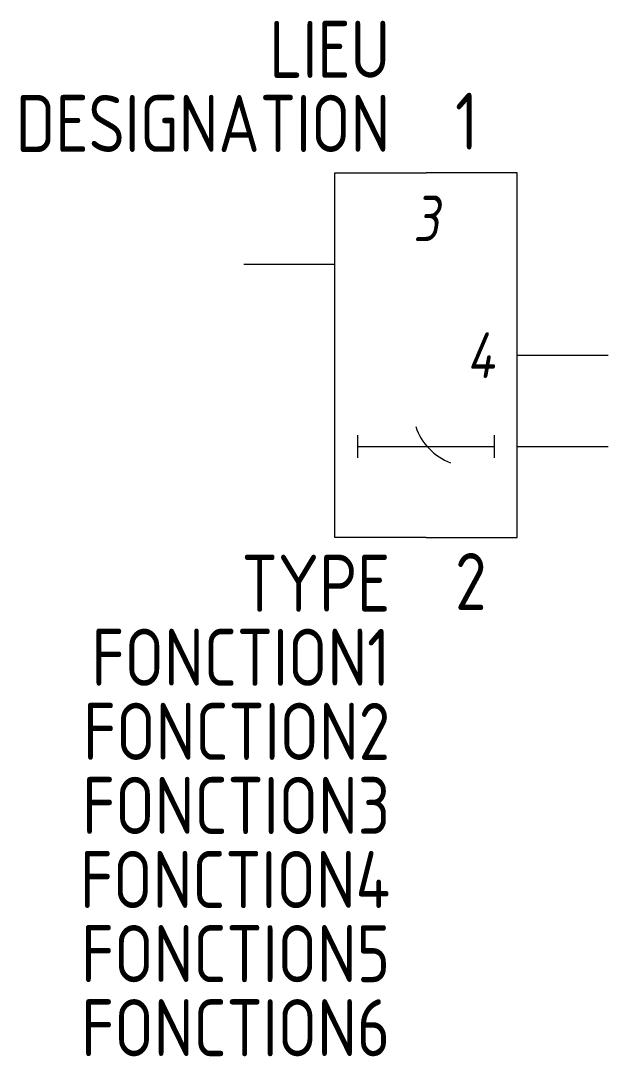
# Model space of a CAD drawing. Header units: millimetres. Extents: x -17.8 to 8, y -38.7 to 6.7.
import ezdxf
from ezdxf.enums import TextEntityAlignment as Align

# ---------------------------------------------------------------- set-up
doc = ezdxf.new("R2010")
doc.units = ezdxf.units.MM
for name, color, linetype in [('SYMB_FIL', 3, 'Continuous'), ('SYMB_TXT_CONTACT', 2, 'Continuous'), ('SYMB_TXT_NOM', 3, 'Continuous')]:
    doc.layers.add(name, color=color, linetype=linetype)
doc.styles.add('NET2_5', font='isocp.shx', dxfattribs={"width": 0.9, "height": 2.5})
doc.styles.add('NET_2', font='isocp.shx', dxfattribs={"width": 0.9, "height": 2})

msp = doc.modelspace()

# ---------------------------------------------------------------- linework, layer by layer
at = {"layer": 'SYMB_FIL'}
for p, q in [((-8, -4), (-4, -4)), ((4, -8), (8, -8)), ((-3, -12.5), (-3, -11.5)), ((3, -12.5), (3, -11.5)), ((-3, -12), (3, -12)), ((4, -12), (8, -12))]:
    msp.add_line(p, q, dxfattribs=at)
for points in [[(0, -16), (-4, -16), (-4, 0), (0, 0)], [(0, -16), (4, -16), (4, 0), (0, 0)]]:
    msp.add_lwpolyline(points, dxfattribs=at)
msp.add_arc((1.95, -10.34), 2.527, 198.2566, 249.8786, dxfattribs=at)

# ---------------------------------------------------------------- texts
at = {"layer": 'SYMB_TXT_CONTACT', "style": 'NET2_5', "width": 0.9, "flags": 8}
for tag, p in [('1', (1.275, 1.016)), ('2', (1.275, -19.173))]:
    msp.add_attdef(tag, p, '', height=2.5, dxfattribs=at)
at = {"layer": 'SYMB_TXT_CONTACT', "style": 'NET_2', "oblique": 10, "width": 0.9, "flags": 8}
msp.add_attdef('3', text='I >', height=2, dxfattribs=at).set_placement((0, -2), align=Align.MIDDLE_CENTER)
msp.add_attdef('4', text='5x', height=2, dxfattribs=at).set_placement((3, -8), align=Align.MIDDLE_RIGHT)
at = {"layer": 'SYMB_TXT_NOM', "style": 'NET2_5', "width": 0.9, "flags": 8}
for tag, text, p in [('LIEU', '', (-1.575, 4.166)), ('DESIGNATION', 'K?', (-1.575, 0.916)), ('TYPE', '', (-1.575, -19.25)), ('FONCTION1', '', (-1.575, -22.5)), ('FONCTION2', '', (-1.575, -25.75)), ('FONCTION3', '', (-1.575, -29)), ('FONCTION4', '', (-1.575, -32.25)), ('FONCTION5', '', (-1.575, -35.5)), ('FONCTION6', '', (-1.575, -38.75))]:
    msp.add_attdef(tag, text=text, height=2.5, dxfattribs=at).set_placement(p, align=Align.RIGHT)

doc.saveas('drawing.dxf')
